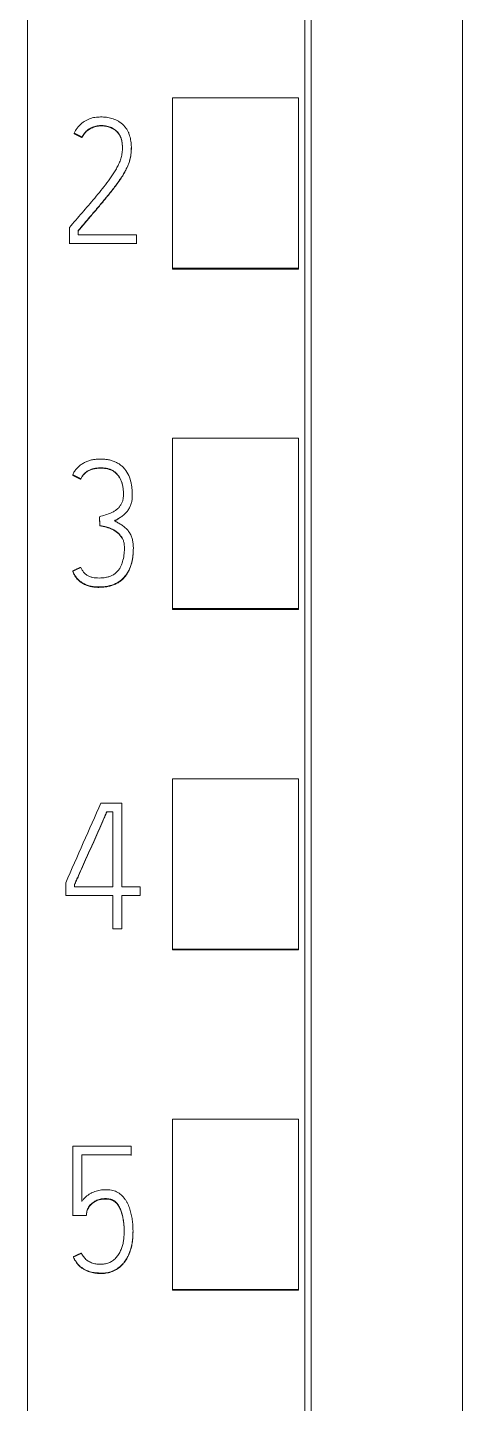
# Model space of a CAD drawing. Header units: millimetres. Extents: x 4137 to 6698, y 1400 to 3585.
# Drawn here: x 5181.05 to 5187.95, y 3271.33 to 3293.16 of the extents above; entities that cross this region are included whole.
import ezdxf

# ---------------------------------------------------------------- set-up
doc = ezdxf.new("R2010")
doc.units = ezdxf.units.MM
doc.layers.add('000-PI-Oprema', color=30, linetype='Continuous', lineweight=5)

msp = doc.modelspace()

# ---------------------------------------------------------------- linework, layer by layer
at = {"layer": '000-PI-Oprema', "color": 0, "linetype": 'ByBlock', "lineweight": 0}
for p, q in [((5181.048, 3360.459), (5181.048, 3247.041)), ((5185.448, 3358.178), (5185.448, 3249.363)), ((5183.348, 3289.342), (5183.348, 3292.044)), ((5185.348, 3292.044), (5183.348, 3292.044)), ((5185.348, 3289.342), (5185.348, 3292.044)), ((5181.787, 3291.483), (5181.787, 3291.476)), ((5181.912, 3291.419), (5181.912, 3291.413)), ((5182.695, 3291.251), (5182.695, 3291.257)), ((5181.713, 3289.987), (5181.713, 3289.732)), ((5181.851, 3289.87), (5181.851, 3289.937)), ((5182.778, 3289.87), (5181.851, 3289.87)), ((5182.778, 3289.732), (5182.778, 3289.87)), ((5181.713, 3289.732), (5181.713, 3289.725)), ((5181.713, 3289.732), (5182.778, 3289.732)), ((5182.778, 3289.732), (5182.778, 3289.725)), ((5183.348, 3289.328), (5183.348, 3289.342)), ((5185.348, 3289.342), (5183.348, 3289.342)), ((5185.348, 3289.328), (5183.348, 3289.328)), ((5185.348, 3289.328), (5185.348, 3289.342)), ((5183.348, 3283.941), (5183.348, 3286.642)), ((5185.348, 3286.642), (5183.348, 3286.642)), ((5185.348, 3283.941), (5185.348, 3286.642)), ((5181.764, 3286.063), (5181.764, 3286.057)), ((5181.892, 3285.999), (5181.892, 3285.993)), ((5182.71, 3285.745), (5182.71, 3285.751)), ((5182.188, 3285.398), (5182.188, 3285.392)), ((5182.197, 3285.259), (5182.197, 3285.253)), ((5182.727, 3284.891), (5182.727, 3284.898)), ((5181.764, 3284.536), (5181.764, 3284.53)), ((5183.348, 3283.928), (5183.348, 3283.941)), ((5185.348, 3283.941), (5183.348, 3283.941)), ((5185.348, 3283.928), (5183.348, 3283.928)), ((5185.348, 3283.928), (5185.348, 3283.941)), ((5183.348, 3278.539), (5183.348, 3281.241)), ((5185.348, 3281.241), (5183.348, 3281.241)), ((5185.348, 3278.539), (5185.348, 3281.241)), ((5182.213, 3280.856), (5182.543, 3280.856)), ((5182.543, 3280.856), (5182.543, 3279.525)), ((5182.402, 3280.718), (5182.305, 3280.718)), ((5182.402, 3279.525), (5182.402, 3280.718)), ((5181.653, 3279.387), (5181.653, 3279.592)), ((5181.792, 3279.562), (5181.792, 3279.525)), ((5181.792, 3279.525), (5182.402, 3279.525)), ((5182.543, 3279.525), (5182.837, 3279.525)), ((5182.837, 3279.525), (5182.837, 3279.387)), ((5182.402, 3279.387), (5181.653, 3279.387)), ((5182.402, 3278.857), (5182.402, 3279.387)), ((5182.543, 3279.387), (5182.543, 3278.857)), ((5182.837, 3279.387), (5182.543, 3279.387)), ((5182.543, 3278.857), (5182.402, 3278.857)), ((5183.348, 3278.528), (5183.348, 3278.539)), ((5185.348, 3278.539), (5183.348, 3278.539)), ((5185.348, 3278.528), (5183.348, 3278.528)), ((5185.348, 3278.528), (5185.348, 3278.539)), ((5183.348, 3273.138), (5183.348, 3275.839)), ((5185.348, 3275.839), (5183.348, 3275.839)), ((5185.348, 3273.138), (5185.348, 3275.839)), ((5181.769, 3275.411), (5181.769, 3274.313)), ((5182.693, 3275.411), (5181.769, 3275.411)), ((5182.693, 3275.273), (5182.693, 3275.411)), ((5181.908, 3274.535), (5181.908, 3275.273)), ((5181.908, 3275.273), (5182.693, 3275.273)), ((5182.693, 3275.273), (5182.693, 3275.266)), ((5181.769, 3274.313), (5181.769, 3274.307)), ((5181.769, 3274.313), (5181.98, 3274.313)), ((5181.98, 3274.313), (5181.98, 3274.307)), ((5182.721, 3274.048), (5182.721, 3274.054)), ((5181.775, 3273.656), (5181.775, 3273.65)), ((5183.348, 3273.128), (5183.348, 3273.138)), ((5185.348, 3273.138), (5183.348, 3273.138)), ((5185.348, 3273.128), (5183.348, 3273.128)), ((5185.348, 3273.128), (5185.348, 3273.138))]:
    msp.add_line(p, q, dxfattribs=at)
at = {"layer": '000-PI-Oprema', "color": 18, "linetype": 'ByBlock', "lineweight": 0, "true_color": 0x000000}
msp.add_ellipse((5191.871, 3240.933), major_axis=(441.592, 998.143), ratio=0.022901, start_param=1.540922, end_param=1.542189, dxfattribs=at)
at = {"layer": '000-PI-Oprema', "color": 0, "linetype": 'ByBlock', "lineweight": 0}
for points, knots in [([(5185.548, 3358.364), (5185.548, 3355.32), (5185.548, 3345.75), (5185.548, 3331.58), (5185.548, 3317.013), (5185.548, 3302.803), (5185.548, 3288.509), (5185.548, 3273.023), (5185.548, 3260.383), (5185.548, 3252.418), (5185.548, 3249.078)], [0, 0, 0, 0, 0.083934, 0.263736, 0.389889, 0.484142, 0.653794, 0.78188, 0.908517, 1, 1, 1, 1]), ([(5187.948, 3355.298), (5187.948, 3353.275), (5187.948, 3344.726), (5187.948, 3331.58), (5187.948, 3317.013), (5187.948, 3302.803), (5187.948, 3288.509), (5187.948, 3273.023), (5187.948, 3260.265), (5187.948, 3251.383), (5187.948, 3247.126), (5187.948, 3246.328)], [0, 0, 0, 0, 0.055935, 0.236292, 0.362833, 0.457376, 0.627551, 0.756032, 0.883059, 0.978086, 1, 1, 1, 1]), ([(5181.851, 3289.937), (5181.89, 3289.983), (5181.929, 3290.029), (5182.007, 3290.121), (5182.046, 3290.166), (5182.125, 3290.258), (5182.164, 3290.304), (5182.241, 3290.396), (5182.28, 3290.443), (5182.356, 3290.536), (5182.393, 3290.583), (5182.448, 3290.655), (5182.466, 3290.68), (5182.501, 3290.729), (5182.518, 3290.754), (5182.552, 3290.804), (5182.568, 3290.829), (5182.598, 3290.881), (5182.612, 3290.908), (5182.631, 3290.949), (5182.637, 3290.962), (5182.648, 3290.991), (5182.653, 3291.005), (5182.667, 3291.048), (5182.675, 3291.077), (5182.686, 3291.136), (5182.69, 3291.166), (5182.693, 3291.211), (5182.694, 3291.226), (5182.695, 3291.257), (5182.695, 3291.272), (5182.693, 3291.317), (5182.689, 3291.347), (5182.681, 3291.392), (5182.678, 3291.406), (5182.67, 3291.436), (5182.666, 3291.45), (5182.656, 3291.479), (5182.649, 3291.493), (5182.636, 3291.519), (5182.629, 3291.533), (5182.617, 3291.552), (5182.612, 3291.558), (5182.603, 3291.57), (5182.599, 3291.576), (5182.584, 3291.594), (5182.574, 3291.605), (5182.553, 3291.626), (5182.541, 3291.636), (5182.523, 3291.65), (5182.517, 3291.655), (5182.505, 3291.663), (5182.498, 3291.667), (5182.465, 3291.687), (5182.437, 3291.699), (5182.394, 3291.714), (5182.38, 3291.718), (5182.351, 3291.726), (5182.336, 3291.729), (5182.306, 3291.734), (5182.291, 3291.736), (5182.261, 3291.739), (5182.246, 3291.74), (5182.215, 3291.741), (5182.2, 3291.74), (5182.17, 3291.739), (5182.155, 3291.738), (5182.11, 3291.733), (5182.08, 3291.727), (5182.037, 3291.713), (5182.023, 3291.708), (5182.002, 3291.698), (5181.995, 3291.695), (5181.981, 3291.688), (5181.974, 3291.685), (5181.942, 3291.666), (5181.917, 3291.648), (5181.883, 3291.618), (5181.872, 3291.607), (5181.852, 3291.584), (5181.842, 3291.573), (5181.816, 3291.536), (5181.8, 3291.511), (5181.787, 3291.483)], [0, 0, 0, 0, 0.0625, 0.0625, 0.125, 0.125, 0.1875, 0.1875, 0.25, 0.25, 0.3125, 0.3125, 0.34375, 0.34375, 0.375, 0.375, 0.40625, 0.40625, 0.4375, 0.4375, 0.453125, 0.453125, 0.46875, 0.46875, 0.5, 0.5, 0.53125, 0.53125, 0.546875, 0.546875, 0.5625, 0.5625, 0.59375, 0.59375, 0.609375, 0.609375, 0.625, 0.625, 0.640625, 0.640625, 0.65625, 0.65625, 0.664063, 0.664063, 0.671875, 0.671875, 0.6875, 0.6875, 0.703125, 0.703125, 0.710938, 0.710938, 0.71875, 0.71875, 0.75, 0.75, 0.765625, 0.765625, 0.78125, 0.78125, 0.796875, 0.796875, 0.8125, 0.8125, 0.828125, 0.828125, 0.84375, 0.84375, 0.875, 0.875, 0.890625, 0.890625, 0.898438, 0.898438, 0.90625, 0.90625, 0.9375, 0.9375, 0.953125, 0.953125, 0.96875, 0.96875, 1, 1, 1, 1]), ([(5181.912, 3291.419), (5181.924, 3291.442), (5181.937, 3291.464), (5181.961, 3291.495), (5181.97, 3291.504), (5181.989, 3291.523), (5181.999, 3291.531), (5182.03, 3291.554), (5182.053, 3291.566), (5182.101, 3291.586), (5182.126, 3291.593), (5182.164, 3291.6), (5182.177, 3291.602), (5182.203, 3291.604), (5182.216, 3291.605), (5182.255, 3291.604), (5182.281, 3291.601), (5182.318, 3291.593), (5182.331, 3291.589), (5182.356, 3291.581), (5182.368, 3291.576), (5182.403, 3291.56), (5182.425, 3291.546), (5182.455, 3291.522), (5182.465, 3291.513), (5182.483, 3291.494), (5182.491, 3291.484), (5182.502, 3291.468), (5182.506, 3291.462), (5182.512, 3291.451), (5182.521, 3291.434), (5182.528, 3291.416), (5182.537, 3291.391), (5182.54, 3291.378), (5182.545, 3291.353), (5182.547, 3291.34), (5182.551, 3291.314), (5182.552, 3291.302), (5182.553, 3291.276), (5182.553, 3291.263), (5182.553, 3291.237), (5182.553, 3291.224), (5182.551, 3291.198), (5182.55, 3291.185), (5182.545, 3291.147), (5182.54, 3291.121), (5182.53, 3291.084), (5182.526, 3291.071), (5182.518, 3291.047), (5182.513, 3291.035), (5182.498, 3290.999), (5182.487, 3290.975), (5182.464, 3290.93), (5182.451, 3290.908), (5182.424, 3290.864), (5182.41, 3290.842), (5182.368, 3290.778), (5182.338, 3290.737), (5182.245, 3290.613), (5182.18, 3290.533), (5182.081, 3290.415), (5182.048, 3290.376), (5181.981, 3290.298), (5181.948, 3290.259), (5181.881, 3290.181), (5181.847, 3290.142), (5181.78, 3290.064), (5181.746, 3290.025), (5181.713, 3289.987)], [0, 0, 0, 0, 0.03125, 0.03125, 0.046875, 0.046875, 0.0625, 0.0625, 0.09375, 0.09375, 0.125, 0.125, 0.140625, 0.140625, 0.15625, 0.15625, 0.1875, 0.1875, 0.203125, 0.203125, 0.21875, 0.21875, 0.25, 0.25, 0.265625, 0.265625, 0.28125, 0.28125, 0.289062, 0.289062, 0.296875, 0.3125, 0.3125, 0.328125, 0.328125, 0.34375, 0.34375, 0.359375, 0.359375, 0.375, 0.375, 0.390625, 0.390625, 0.40625, 0.40625, 0.4375, 0.4375, 0.453125, 0.453125, 0.46875, 0.46875, 0.5, 0.5, 0.53125, 0.53125, 0.5625, 0.5625, 0.625, 0.625, 0.75, 0.75, 0.8125, 0.8125, 0.875, 0.875, 0.9375, 0.9375, 1, 1, 1, 1]), ([(5182.553, 3291.248), (5182.553, 3291.258), (5182.553, 3291.269), (5182.552, 3291.292), (5182.551, 3291.305), (5182.548, 3291.33), (5182.546, 3291.343), (5182.541, 3291.369), (5182.537, 3291.381), (5182.53, 3291.406), (5182.525, 3291.418), (5182.517, 3291.436), (5182.514, 3291.442), (5182.507, 3291.453), (5182.504, 3291.459), (5182.486, 3291.486), (5182.468, 3291.505), (5182.443, 3291.526), (5182.437, 3291.53), (5182.427, 3291.537), (5182.411, 3291.548), (5182.382, 3291.564), (5182.358, 3291.574), (5182.333, 3291.583), (5182.321, 3291.586), (5182.283, 3291.595), (5182.257, 3291.598), (5182.205, 3291.599), (5182.166, 3291.595), (5182.128, 3291.586), (5182.103, 3291.579), (5182.09, 3291.575), (5182.066, 3291.565), (5182.054, 3291.56), (5182.032, 3291.547), (5182.02, 3291.54), (5181.989, 3291.517), (5181.97, 3291.499), (5181.946, 3291.469), (5181.938, 3291.458), (5181.924, 3291.436), (5181.918, 3291.425), (5181.912, 3291.413)], [0, 0, 0, 0, 0.034384, 0.034384, 0.076368, 0.076368, 0.118351, 0.118351, 0.160334, 0.160334, 0.202317, 0.202317, 0.223309, 0.223309, 0.244301, 0.244301, 0.328267, 0.328267, 0.349259, 0.349259, 0.370251, 0.412234, 0.454217, 0.454217, 0.496201, 0.496201, 0.580167, 0.580167, 0.664134, 0.706117, 0.706117, 0.7481, 0.7481, 0.790084, 0.790084, 0.832067, 0.832067, 0.916033, 0.916033, 0.958017, 0.958017, 1, 1, 1, 1]), ([(5182.695, 3291.25), (5182.695, 3291.245), (5182.695, 3291.239), (5182.694, 3291.218), (5182.693, 3291.203), (5182.69, 3291.158), (5182.686, 3291.128), (5182.674, 3291.069), (5182.667, 3291.04), (5182.653, 3290.997), (5182.647, 3290.983), (5182.636, 3290.954), (5182.63, 3290.94), (5182.611, 3290.899), (5182.597, 3290.873), (5182.567, 3290.821), (5182.55, 3290.796), (5182.517, 3290.746), (5182.5, 3290.721), (5182.465, 3290.673), (5182.447, 3290.648), (5182.393, 3290.576), (5182.355, 3290.529), (5182.279, 3290.436), (5182.241, 3290.39), (5182.163, 3290.297), (5182.124, 3290.252), (5182.046, 3290.16), (5182.007, 3290.114), (5181.929, 3290.022), (5181.89, 3289.976), (5181.851, 3289.93)], [0, 0, 0, 0, 0.010377, 0.010377, 0.038652, 0.038652, 0.095202, 0.095202, 0.151752, 0.151752, 0.180027, 0.180027, 0.208302, 0.208302, 0.264851, 0.264851, 0.321401, 0.321401, 0.377951, 0.377951, 0.434501, 0.434501, 0.547601, 0.547601, 0.660701, 0.660701, 0.7738, 0.7738, 0.8869, 0.8869, 1, 1, 1, 1]), ([(5181.764, 3286.063), (5181.772, 3286.082), (5181.792, 3286.117), (5181.816, 3286.149), (5181.837, 3286.172), (5181.844, 3286.179), (5181.858, 3286.193), (5181.866, 3286.2), (5181.889, 3286.219), (5181.906, 3286.231), (5181.932, 3286.246), (5181.941, 3286.252), (5181.959, 3286.261), (5181.968, 3286.265), (5181.995, 3286.278), (5182.014, 3286.285), (5182.043, 3286.293), (5182.053, 3286.296), (5182.073, 3286.3), (5182.083, 3286.302), (5182.113, 3286.307), (5182.153, 3286.312), (5182.193, 3286.313), (5182.233, 3286.312), (5182.253, 3286.311), (5182.293, 3286.308), (5182.314, 3286.305), (5182.353, 3286.297), (5182.373, 3286.292), (5182.411, 3286.28), (5182.43, 3286.273), (5182.457, 3286.26), (5182.466, 3286.255), (5182.484, 3286.245), (5182.493, 3286.24), (5182.518, 3286.223), (5182.533, 3286.211), (5182.556, 3286.191), (5182.563, 3286.184), (5182.577, 3286.169), (5182.583, 3286.161), (5182.616, 3286.122), (5182.636, 3286.088), (5182.67, 3286.014), (5182.682, 3285.975), (5182.695, 3285.917), (5182.699, 3285.897), (5182.704, 3285.857), (5182.706, 3285.837), (5182.709, 3285.797), (5182.71, 3285.777), (5182.71, 3285.736), (5182.71, 3285.716), (5182.707, 3285.676), (5182.704, 3285.656), (5182.696, 3285.616), (5182.691, 3285.597), (5182.676, 3285.559), (5182.667, 3285.541), (5182.652, 3285.515), (5182.646, 3285.506), (5182.635, 3285.49), (5182.628, 3285.482), (5182.609, 3285.459), (5182.595, 3285.445), (5182.572, 3285.425), (5182.564, 3285.418), (5182.548, 3285.406), (5182.54, 3285.4), (5182.515, 3285.383), (5182.498, 3285.373), (5182.463, 3285.353), (5182.445, 3285.343), (5182.427, 3285.334)], [0, 0, 0, 0, 0.03125, 0.0625, 0.0625, 0.078125, 0.078125, 0.09375, 0.09375, 0.125, 0.125, 0.140625, 0.140625, 0.15625, 0.15625, 0.1875, 0.1875, 0.203125, 0.203125, 0.21875, 0.21875, 0.25, 0.28125, 0.28125, 0.3125, 0.3125, 0.34375, 0.34375, 0.375, 0.375, 0.40625, 0.40625, 0.421875, 0.421875, 0.4375, 0.4375, 0.46875, 0.46875, 0.484375, 0.484375, 0.5, 0.5, 0.5625, 0.5625, 0.625, 0.625, 0.65625, 0.65625, 0.6875, 0.6875, 0.71875, 0.71875, 0.75, 0.75, 0.78125, 0.78125, 0.8125, 0.8125, 0.84375, 0.84375, 0.859375, 0.859375, 0.875, 0.875, 0.90625, 0.90625, 0.921875, 0.921875, 0.9375, 0.9375, 0.96875, 0.96875, 1, 1, 1, 1]), ([(5182.188, 3285.398), (5182.22, 3285.407), (5182.251, 3285.417), (5182.314, 3285.437), (5182.346, 3285.446), (5182.391, 3285.467), (5182.406, 3285.475), (5182.434, 3285.492), (5182.448, 3285.501), (5182.467, 3285.516), (5182.474, 3285.521), (5182.486, 3285.533), (5182.492, 3285.539), (5182.508, 3285.557), (5182.518, 3285.57), (5182.531, 3285.591), (5182.536, 3285.598), (5182.543, 3285.613), (5182.547, 3285.62), (5182.556, 3285.644), (5182.56, 3285.659), (5182.566, 3285.692), (5182.567, 3285.708), (5182.569, 3285.742), (5182.569, 3285.758), (5182.568, 3285.807), (5182.566, 3285.84), (5182.558, 3285.889), (5182.554, 3285.905), (5182.548, 3285.929), (5182.546, 3285.937), (5182.54, 3285.953), (5182.538, 3285.961), (5182.528, 3285.984), (5182.521, 3285.999), (5182.505, 3286.028), (5182.496, 3286.042), (5182.475, 3286.068), (5182.464, 3286.08), (5182.447, 3286.098), (5182.44, 3286.103), (5182.427, 3286.113), (5182.421, 3286.118), (5182.399, 3286.132), (5182.385, 3286.14), (5182.354, 3286.152), (5182.338, 3286.157), (5182.306, 3286.165), (5182.289, 3286.168), (5182.257, 3286.172), (5182.24, 3286.173), (5182.207, 3286.174), (5182.19, 3286.174), (5182.157, 3286.172), (5182.14, 3286.17), (5182.108, 3286.165), (5182.092, 3286.161), (5182.068, 3286.154), (5182.06, 3286.152), (5182.044, 3286.146), (5182.036, 3286.143), (5182.021, 3286.135), (5182.014, 3286.132), (5182, 3286.123), (5181.993, 3286.118), (5181.973, 3286.104), (5181.96, 3286.093), (5181.937, 3286.069), (5181.926, 3286.056), (5181.907, 3286.029), (5181.899, 3286.014), (5181.892, 3285.999)], [0, 0, 0, 0, 0.0625, 0.0625, 0.125, 0.125, 0.15625, 0.15625, 0.1875, 0.1875, 0.203125, 0.203125, 0.21875, 0.21875, 0.25, 0.25, 0.265625, 0.265625, 0.28125, 0.28125, 0.3125, 0.3125, 0.34375, 0.34375, 0.375, 0.375, 0.4375, 0.4375, 0.46875, 0.46875, 0.484375, 0.484375, 0.5, 0.5, 0.53125, 0.53125, 0.5625, 0.5625, 0.59375, 0.59375, 0.609375, 0.609375, 0.625, 0.625, 0.65625, 0.65625, 0.6875, 0.6875, 0.71875, 0.71875, 0.75, 0.75, 0.78125, 0.78125, 0.8125, 0.8125, 0.84375, 0.84375, 0.859375, 0.859375, 0.875, 0.875, 0.890625, 0.890625, 0.90625, 0.90625, 0.9375, 0.9375, 0.96875, 0.96875, 1, 1, 1, 1]), ([(5181.892, 3285.993), (5181.899, 3286.008), (5181.907, 3286.022), (5181.926, 3286.049), (5181.936, 3286.062), (5181.953, 3286.08), (5181.959, 3286.086), (5181.972, 3286.097), (5181.978, 3286.102), (5181.992, 3286.112), (5181.999, 3286.116), (5182.013, 3286.125), (5182.02, 3286.128), (5182.042, 3286.139), (5182.058, 3286.145), (5182.09, 3286.155), (5182.106, 3286.158), (5182.138, 3286.164), (5182.155, 3286.165), (5182.188, 3286.168), (5182.205, 3286.168), (5182.254, 3286.167), (5182.287, 3286.164), (5182.327, 3286.154), (5182.336, 3286.152), (5182.351, 3286.147), (5182.359, 3286.144), (5182.382, 3286.135), (5182.397, 3286.127), (5182.418, 3286.114), (5182.425, 3286.109), (5182.438, 3286.099), (5182.444, 3286.093), (5182.462, 3286.076), (5182.474, 3286.064), (5182.489, 3286.044), (5182.494, 3286.038), (5182.503, 3286.024), (5182.516, 3286.003), (5182.527, 3285.981), (5182.54, 3285.95), (5182.545, 3285.934), (5182.553, 3285.904), (5182.556, 3285.891), (5182.559, 3285.877)], [0, 0, 0, 0, 0.055991, 0.055991, 0.111982, 0.111982, 0.139978, 0.139978, 0.167973, 0.167973, 0.195969, 0.195969, 0.223964, 0.223964, 0.279955, 0.279955, 0.335946, 0.335946, 0.391937, 0.391937, 0.447928, 0.447928, 0.55991, 0.55991, 0.587906, 0.587906, 0.615901, 0.615901, 0.671892, 0.671892, 0.699888, 0.699888, 0.727884, 0.727884, 0.783875, 0.783875, 0.81187, 0.81187, 0.839866, 0.895857, 0.895857, 0.951848, 0.951848, 1, 1, 1, 1]), ([(5182.704, 3285.652), (5182.706, 3285.664), (5182.707, 3285.676), (5182.709, 3285.707), (5182.71, 3285.726), (5182.71, 3285.744)], [0, 0, 0, 0, 0.4, 0.4, 1, 1, 1, 1]), ([(5182.427, 3285.334), (5182.446, 3285.325), (5182.464, 3285.314), (5182.5, 3285.293), (5182.518, 3285.282), (5182.554, 3285.259), (5182.571, 3285.247), (5182.595, 3285.227), (5182.603, 3285.22), (5182.618, 3285.205), (5182.625, 3285.197), (5182.646, 3285.174), (5182.658, 3285.157), (5182.674, 3285.129), (5182.679, 3285.12), (5182.689, 3285.101), (5182.693, 3285.091), (5182.704, 3285.062), (5182.71, 3285.042), (5182.717, 3285.011), (5182.719, 3285), (5182.722, 3284.979), (5182.724, 3284.969), (5182.726, 3284.937), (5182.727, 3284.916), (5182.726, 3284.875), (5182.726, 3284.854), (5182.723, 3284.812), (5182.721, 3284.791), (5182.716, 3284.749), (5182.712, 3284.728), (5182.7, 3284.667), (5182.689, 3284.627), (5182.669, 3284.578), (5182.665, 3284.569), (5182.656, 3284.549), (5182.651, 3284.54), (5182.636, 3284.512), (5182.625, 3284.494), (5182.6, 3284.46), (5182.587, 3284.444), (5182.565, 3284.421), (5182.557, 3284.414), (5182.541, 3284.399), (5182.533, 3284.393), (5182.508, 3284.373), (5182.491, 3284.362), (5182.463, 3284.346), (5182.454, 3284.341), (5182.435, 3284.332), (5182.425, 3284.328), (5182.376, 3284.308), (5182.335, 3284.298), (5182.272, 3284.288), (5182.251, 3284.286), (5182.209, 3284.284), (5182.188, 3284.284), (5182.146, 3284.284), (5182.125, 3284.285), (5182.093, 3284.289), (5182.083, 3284.29), (5182.062, 3284.294), (5182.051, 3284.296), (5182.02, 3284.303), (5182, 3284.31), (5181.971, 3284.322), (5181.961, 3284.326), (5181.942, 3284.335), (5181.933, 3284.34), (5181.905, 3284.356), (5181.888, 3284.368), (5181.864, 3284.389), (5181.856, 3284.396), (5181.841, 3284.411), (5181.834, 3284.419), (5181.814, 3284.444), (5181.803, 3284.462), (5181.782, 3284.498), (5181.772, 3284.517), (5181.764, 3284.536)], [0, 0, 0, 0, 0.03125, 0.03125, 0.0625, 0.0625, 0.09375, 0.09375, 0.109375, 0.109375, 0.125, 0.125, 0.15625, 0.15625, 0.171875, 0.171875, 0.1875, 0.1875, 0.21875, 0.21875, 0.234375, 0.234375, 0.25, 0.25, 0.28125, 0.28125, 0.3125, 0.3125, 0.34375, 0.34375, 0.375, 0.375, 0.4375, 0.4375, 0.453125, 0.453125, 0.46875, 0.46875, 0.5, 0.5, 0.53125, 0.53125, 0.546875, 0.546875, 0.5625, 0.5625, 0.59375, 0.59375, 0.609375, 0.609375, 0.625, 0.625, 0.6875, 0.6875, 0.71875, 0.71875, 0.75, 0.75, 0.78125, 0.78125, 0.796875, 0.796875, 0.8125, 0.8125, 0.84375, 0.84375, 0.859375, 0.859375, 0.875, 0.875, 0.90625, 0.90625, 0.921875, 0.921875, 0.9375, 0.9375, 0.96875, 0.96875, 1, 1, 1, 1]), ([(5181.892, 3284.594), (5181.898, 3284.578), (5181.906, 3284.563), (5181.925, 3284.534), (5181.935, 3284.52), (5181.953, 3284.501), (5181.959, 3284.495), (5181.972, 3284.483), (5181.979, 3284.478), (5181.993, 3284.468), (5182.001, 3284.464), (5182.016, 3284.456), (5182.024, 3284.452), (5182.048, 3284.443), (5182.065, 3284.438), (5182.099, 3284.431), (5182.116, 3284.429), (5182.151, 3284.426), (5182.168, 3284.425), (5182.202, 3284.425), (5182.219, 3284.426), (5182.254, 3284.429), (5182.271, 3284.431), (5182.296, 3284.436), (5182.305, 3284.438), (5182.322, 3284.442), (5182.33, 3284.444), (5182.355, 3284.452), (5182.371, 3284.459), (5182.394, 3284.47), (5182.402, 3284.474), (5182.417, 3284.483), (5182.424, 3284.488), (5182.445, 3284.503), (5182.458, 3284.515), (5182.482, 3284.54), (5182.493, 3284.553), (5182.512, 3284.582), (5182.521, 3284.597), (5182.536, 3284.629), (5182.542, 3284.645), (5182.559, 3284.694), (5182.567, 3284.727), (5182.576, 3284.778), (5182.578, 3284.795), (5182.582, 3284.83), (5182.583, 3284.847), (5182.585, 3284.882), (5182.585, 3284.899), (5182.585, 3284.925), (5182.584, 3284.934), (5182.583, 3284.951), (5182.582, 3284.959), (5182.578, 3284.985), (5182.574, 3285.002), (5182.566, 3285.026), (5182.562, 3285.034), (5182.555, 3285.05), (5182.551, 3285.058), (5182.538, 3285.08), (5182.528, 3285.094), (5182.506, 3285.121), (5182.494, 3285.133), (5182.467, 3285.156), (5182.453, 3285.166), (5182.424, 3285.185), (5182.409, 3285.193), (5182.378, 3285.208), (5182.362, 3285.215), (5182.33, 3285.227), (5182.314, 3285.232), (5182.264, 3285.246), (5182.231, 3285.254), (5182.197, 3285.259)], [0, 0, 0, 0, 0.03125, 0.03125, 0.0625, 0.0625, 0.078125, 0.078125, 0.09375, 0.09375, 0.109375, 0.109375, 0.125, 0.125, 0.15625, 0.15625, 0.1875, 0.1875, 0.21875, 0.21875, 0.25, 0.25, 0.28125, 0.28125, 0.296875, 0.296875, 0.3125, 0.3125, 0.34375, 0.34375, 0.359375, 0.359375, 0.375, 0.375, 0.40625, 0.40625, 0.4375, 0.4375, 0.46875, 0.46875, 0.5, 0.5, 0.5625, 0.5625, 0.59375, 0.59375, 0.625, 0.625, 0.65625, 0.65625, 0.671875, 0.671875, 0.6875, 0.6875, 0.71875, 0.71875, 0.734375, 0.734375, 0.75, 0.75, 0.78125, 0.78125, 0.8125, 0.8125, 0.84375, 0.84375, 0.875, 0.875, 0.90625, 0.90625, 0.9375, 0.9375, 1, 1, 1, 1]), ([(5182.197, 3285.253), (5182.231, 3285.248), (5182.264, 3285.24), (5182.314, 3285.226), (5182.33, 3285.221), (5182.362, 3285.209), (5182.378, 3285.202), (5182.401, 3285.191), (5182.409, 3285.187), (5182.424, 3285.178), (5182.432, 3285.174), (5182.454, 3285.16), (5182.467, 3285.15), (5182.487, 3285.133), (5182.494, 3285.127), (5182.506, 3285.114), (5182.511, 3285.108), (5182.528, 3285.088), (5182.538, 3285.074), (5182.551, 3285.051), (5182.555, 3285.044), (5182.559, 3285.035), (5182.559, 3285.035), (5182.559, 3285.035)], [0, 0, 0, 0, 0.234563, 0.234563, 0.351844, 0.351844, 0.469126, 0.469126, 0.527766, 0.527766, 0.586407, 0.586407, 0.703689, 0.703689, 0.762329, 0.762329, 0.82097, 0.82097, 0.938251, 0.938251, 0.996892, 0.996892, 1, 1, 1, 1]), ([(5182.427, 3285.328), (5182.445, 3285.337), (5182.463, 3285.347), (5182.488, 3285.361), (5182.496, 3285.366), (5182.504, 3285.371)], [0, 0, 0, 0, 0.680967, 0.680967, 1, 1, 1, 1]), ([(5181.764, 3284.53), (5181.772, 3284.51), (5181.782, 3284.492), (5181.803, 3284.455), (5181.814, 3284.438), (5181.834, 3284.413), (5181.841, 3284.405), (5181.856, 3284.39), (5181.864, 3284.382), (5181.888, 3284.362), (5181.905, 3284.35), (5181.932, 3284.334), (5181.942, 3284.329), (5181.961, 3284.32), (5181.97, 3284.316), (5181.999, 3284.304), (5182.019, 3284.297), (5182.06, 3284.287), (5182.081, 3284.284), (5182.123, 3284.279), (5182.144, 3284.278), (5182.186, 3284.277), (5182.207, 3284.278), (5182.249, 3284.28), (5182.27, 3284.282), (5182.301, 3284.287), (5182.312, 3284.288), (5182.332, 3284.292), (5182.343, 3284.295), (5182.373, 3284.303), (5182.393, 3284.309), (5182.422, 3284.32), (5182.432, 3284.325), (5182.451, 3284.334), (5182.461, 3284.338), (5182.488, 3284.354), (5182.506, 3284.365), (5182.539, 3284.391), (5182.555, 3284.405), (5182.584, 3284.435), (5182.598, 3284.451), (5182.623, 3284.485), (5182.634, 3284.503), (5182.649, 3284.53), (5182.654, 3284.54), (5182.663, 3284.559), (5182.667, 3284.568), (5182.688, 3284.617), (5182.699, 3284.657), (5182.712, 3284.719), (5182.715, 3284.74), (5182.721, 3284.781), (5182.723, 3284.802), (5182.724, 3284.826), (5182.725, 3284.829), (5182.725, 3284.833)], [0, 0, 0, 0, 0.045146, 0.045146, 0.090291, 0.090291, 0.112864, 0.112864, 0.135437, 0.135437, 0.180583, 0.180583, 0.203156, 0.203156, 0.225729, 0.225729, 0.270874, 0.270874, 0.31602, 0.31602, 0.361166, 0.361166, 0.406311, 0.406311, 0.451457, 0.451457, 0.47403, 0.47403, 0.496603, 0.496603, 0.541748, 0.541748, 0.564321, 0.564321, 0.586894, 0.586894, 0.63204, 0.63204, 0.677186, 0.677186, 0.722331, 0.722331, 0.767477, 0.767477, 0.79005, 0.79005, 0.812623, 0.812623, 0.902914, 0.902914, 0.94806, 0.94806, 0.993206, 0.993206, 1, 1, 1, 1]), ([(5182.305, 3280.718), (5182.294, 3280.693), (5182.284, 3280.669), (5182.263, 3280.621), (5182.252, 3280.597), (5182.22, 3280.525), (5182.199, 3280.476), (5182.157, 3280.38), (5182.135, 3280.332), (5182.093, 3280.235), (5182.071, 3280.187), (5182.028, 3280.091), (5182.007, 3280.043), (5181.964, 3279.946), (5181.942, 3279.898), (5181.9, 3279.802), (5181.878, 3279.754), (5181.846, 3279.682), (5181.835, 3279.658), (5181.819, 3279.622), (5181.814, 3279.61), (5181.803, 3279.585), (5181.797, 3279.573), (5181.792, 3279.562)], [0, 0, 0, 0, 0.0625, 0.0625, 0.125, 0.125, 0.25, 0.25, 0.375, 0.375, 0.5, 0.5, 0.625, 0.625, 0.75, 0.75, 0.875, 0.875, 0.9375, 0.9375, 0.96875, 0.96875, 1, 1, 1, 1]), ([(5181.792, 3279.555), (5181.797, 3279.567), (5181.803, 3279.579), (5181.814, 3279.603), (5181.819, 3279.615), (5181.835, 3279.651), (5181.846, 3279.675), (5181.878, 3279.748), (5181.9, 3279.796), (5181.942, 3279.892), (5181.964, 3279.94), (5182.007, 3280.037), (5182.028, 3280.085), (5182.071, 3280.181), (5182.093, 3280.229), (5182.135, 3280.325), (5182.157, 3280.374), (5182.199, 3280.47), (5182.22, 3280.518), (5182.252, 3280.591), (5182.263, 3280.615), (5182.284, 3280.663), (5182.294, 3280.687), (5182.305, 3280.711)], [0, 0, 0, 0, 0.03125, 0.03125, 0.0625, 0.0625, 0.125, 0.125, 0.25, 0.25, 0.375, 0.375, 0.5, 0.5, 0.625, 0.625, 0.75, 0.75, 0.875, 0.875, 0.9375, 0.9375, 1, 1, 1, 1]), ([(5181.775, 3273.656), (5181.787, 3273.629), (5181.801, 3273.604), (5181.825, 3273.568), (5181.834, 3273.556), (5181.852, 3273.534), (5181.863, 3273.523), (5181.884, 3273.504), (5181.895, 3273.494), (5181.919, 3273.477), (5181.931, 3273.469), (5181.955, 3273.454), (5181.968, 3273.447), (5181.995, 3273.435), (5182.009, 3273.43), (5182.036, 3273.42), (5182.05, 3273.416), (5182.078, 3273.41), (5182.093, 3273.407), (5182.122, 3273.403), (5182.136, 3273.402), (5182.158, 3273.4), (5182.166, 3273.4), (5182.18, 3273.399), (5182.188, 3273.399), (5182.209, 3273.398), (5182.224, 3273.398), (5182.253, 3273.398), (5182.268, 3273.399), (5182.297, 3273.403), (5182.312, 3273.405), (5182.341, 3273.411), (5182.355, 3273.415), (5182.396, 3273.429), (5182.423, 3273.441), (5182.462, 3273.463), (5182.474, 3273.471), (5182.498, 3273.488), (5182.51, 3273.497), (5182.532, 3273.516), (5182.542, 3273.526), (5182.562, 3273.548), (5182.572, 3273.559), (5182.599, 3273.594), (5182.614, 3273.619), (5182.636, 3273.657), (5182.642, 3273.67), (5182.654, 3273.697), (5182.66, 3273.71), (5182.676, 3273.752), (5182.685, 3273.779), (5182.7, 3273.836), (5182.706, 3273.864), (5182.712, 3273.907), (5182.714, 3273.922), (5182.717, 3273.951), (5182.718, 3273.966), (5182.721, 3274.01), (5182.721, 3274.039), (5182.721, 3274.097), (5182.718, 3274.156), (5182.713, 3274.214), (5182.705, 3274.272), (5182.7, 3274.3), (5182.691, 3274.344), (5182.687, 3274.358), (5182.68, 3274.386), (5182.676, 3274.4), (5182.662, 3274.442), (5182.651, 3274.47), (5182.632, 3274.509), (5182.625, 3274.522), (5182.61, 3274.548), (5182.602, 3274.56), (5182.576, 3274.595), (5182.557, 3274.617), (5182.512, 3274.657), (5182.488, 3274.673), (5182.448, 3274.693), (5182.434, 3274.698), (5182.406, 3274.707), (5182.392, 3274.711), (5182.363, 3274.716), (5182.348, 3274.718), (5182.319, 3274.721), (5182.304, 3274.721), (5182.275, 3274.721), (5182.26, 3274.72), (5182.231, 3274.717), (5182.216, 3274.716), (5182.187, 3274.711), (5182.173, 3274.708), (5182.144, 3274.701), (5182.13, 3274.697), (5182.102, 3274.687), (5182.088, 3274.682), (5182.062, 3274.669), (5182.049, 3274.662), (5182.024, 3274.647), (5182.012, 3274.639), (5181.988, 3274.621), (5181.977, 3274.611), (5181.955, 3274.591), (5181.945, 3274.581), (5181.926, 3274.559), (5181.917, 3274.547), (5181.908, 3274.535)], [0, 0, 0, 0, 0.03125, 0.03125, 0.046875, 0.046875, 0.0625, 0.0625, 0.078125, 0.078125, 0.09375, 0.09375, 0.109375, 0.109375, 0.125, 0.125, 0.140625, 0.140625, 0.15625, 0.15625, 0.171875, 0.171875, 0.179688, 0.179688, 0.1875, 0.1875, 0.203125, 0.203125, 0.21875, 0.21875, 0.234375, 0.234375, 0.25, 0.25, 0.28125, 0.28125, 0.296875, 0.296875, 0.3125, 0.3125, 0.328125, 0.328125, 0.34375, 0.34375, 0.375, 0.375, 0.390625, 0.390625, 0.40625, 0.40625, 0.4375, 0.4375, 0.46875, 0.46875, 0.484375, 0.484375, 0.5, 0.5, 0.53125, 0.53125, 0.5625, 0.59375, 0.59375, 0.625, 0.625, 0.640625, 0.640625, 0.65625, 0.65625, 0.6875, 0.6875, 0.703125, 0.703125, 0.71875, 0.71875, 0.75, 0.75, 0.78125, 0.78125, 0.796875, 0.796875, 0.8125, 0.8125, 0.828125, 0.828125, 0.84375, 0.84375, 0.859375, 0.859375, 0.875, 0.875, 0.890625, 0.890625, 0.90625, 0.90625, 0.921875, 0.921875, 0.9375, 0.9375, 0.953125, 0.953125, 0.96875, 0.96875, 0.984375, 0.984375, 1, 1, 1, 1]), ([(5181.98, 3274.313), (5181.981, 3274.336), (5181.984, 3274.359), (5181.993, 3274.393), (5181.997, 3274.404), (5182.006, 3274.425), (5182.011, 3274.435), (5182.024, 3274.455), (5182.03, 3274.464), (5182.045, 3274.482), (5182.053, 3274.49), (5182.07, 3274.506), (5182.079, 3274.513), (5182.098, 3274.527), (5182.108, 3274.533), (5182.128, 3274.544), (5182.138, 3274.549), (5182.16, 3274.558), (5182.171, 3274.562), (5182.204, 3274.572), (5182.227, 3274.576), (5182.261, 3274.579), (5182.273, 3274.58), (5182.296, 3274.579), (5182.307, 3274.579), (5182.33, 3274.577), (5182.342, 3274.575), (5182.359, 3274.571), (5182.364, 3274.57), (5182.376, 3274.567), (5182.381, 3274.565), (5182.397, 3274.559), (5182.408, 3274.554), (5182.428, 3274.542), (5182.437, 3274.535), (5182.454, 3274.519), (5182.462, 3274.511), (5182.477, 3274.493), (5182.483, 3274.483), (5182.502, 3274.454), (5182.512, 3274.433), (5182.53, 3274.391), (5182.538, 3274.369), (5182.558, 3274.303), (5182.566, 3274.258), (5182.575, 3274.189), (5182.577, 3274.166), (5182.58, 3274.12), (5182.581, 3274.097), (5182.582, 3274.028), (5182.58, 3273.983), (5182.572, 3273.914), (5182.568, 3273.892), (5182.56, 3273.858), (5182.558, 3273.847), (5182.551, 3273.824), (5182.548, 3273.813), (5182.537, 3273.78), (5182.528, 3273.759), (5182.513, 3273.728), (5182.507, 3273.718), (5182.495, 3273.698), (5182.489, 3273.688), (5182.469, 3273.66), (5182.454, 3273.642), (5182.429, 3273.618), (5182.42, 3273.61), (5182.402, 3273.596), (5182.392, 3273.589), (5182.373, 3273.577), (5182.363, 3273.571), (5182.342, 3273.562), (5182.331, 3273.558), (5182.297, 3273.547), (5182.274, 3273.544), (5182.24, 3273.54), (5182.228, 3273.54), (5182.205, 3273.539), (5182.193, 3273.539), (5182.158, 3273.54), (5182.135, 3273.542), (5182.102, 3273.549), (5182.091, 3273.552), (5182.068, 3273.559), (5182.057, 3273.564), (5182.026, 3273.578), (5182.006, 3273.59), (5181.978, 3273.612), (5181.969, 3273.62), (5181.953, 3273.636), (5181.938, 3273.653), (5181.925, 3273.673), (5181.913, 3273.693), (5181.907, 3273.703), (5181.903, 3273.714)], [0, 0, 0, 0, 0.03125, 0.03125, 0.046875, 0.046875, 0.0625, 0.0625, 0.078125, 0.078125, 0.09375, 0.09375, 0.109375, 0.109375, 0.125, 0.125, 0.140625, 0.140625, 0.15625, 0.15625, 0.1875, 0.1875, 0.203125, 0.203125, 0.21875, 0.21875, 0.234375, 0.234375, 0.242187, 0.242187, 0.25, 0.25, 0.265625, 0.265625, 0.28125, 0.28125, 0.296875, 0.296875, 0.3125, 0.3125, 0.34375, 0.34375, 0.375, 0.375, 0.4375, 0.4375, 0.46875, 0.46875, 0.5, 0.5, 0.5625, 0.5625, 0.59375, 0.59375, 0.609375, 0.609375, 0.625, 0.625, 0.65625, 0.65625, 0.671875, 0.671875, 0.6875, 0.6875, 0.71875, 0.71875, 0.734375, 0.734375, 0.75, 0.75, 0.765625, 0.765625, 0.78125, 0.78125, 0.8125, 0.8125, 0.828125, 0.828125, 0.84375, 0.84375, 0.875, 0.875, 0.890625, 0.890625, 0.90625, 0.90625, 0.9375, 0.9375, 0.953125, 0.953125, 0.96875, 0.984375, 0.984375, 1, 1, 1, 1]), ([(5182.581, 3274.05), (5182.581, 3274.056), (5182.581, 3274.061), (5182.581, 3274.09), (5182.58, 3274.113), (5182.577, 3274.159), (5182.575, 3274.181), (5182.57, 3274.227), (5182.566, 3274.25), (5182.557, 3274.295), (5182.551, 3274.318), (5182.541, 3274.351), (5182.538, 3274.362), (5182.53, 3274.384), (5182.526, 3274.395), (5182.512, 3274.427), (5182.502, 3274.447), (5182.484, 3274.477), (5182.477, 3274.486), (5182.462, 3274.504), (5182.455, 3274.513), (5182.437, 3274.528), (5182.428, 3274.535), (5182.408, 3274.548), (5182.398, 3274.552), (5182.376, 3274.561), (5182.365, 3274.564), (5182.342, 3274.569), (5182.331, 3274.57), (5182.308, 3274.573), (5182.296, 3274.573), (5182.273, 3274.573), (5182.262, 3274.573), (5182.239, 3274.571), (5182.227, 3274.569), (5182.204, 3274.565), (5182.182, 3274.56), (5182.16, 3274.552), (5182.139, 3274.543), (5182.129, 3274.538), (5182.098, 3274.521), (5182.08, 3274.508), (5182.054, 3274.484), (5182.046, 3274.476), (5182.031, 3274.458), (5182.024, 3274.449), (5182.012, 3274.43), (5182.006, 3274.419), (5181.997, 3274.398), (5181.993, 3274.387), (5181.987, 3274.365), (5181.985, 3274.353), (5181.982, 3274.33), (5181.981, 3274.319), (5181.98, 3274.307)], [0, 0, 0, 0, 0.015899, 0.015899, 0.077406, 0.077406, 0.138912, 0.138912, 0.200418, 0.200418, 0.261925, 0.261925, 0.292678, 0.292678, 0.323431, 0.323431, 0.384937, 0.384937, 0.41569, 0.41569, 0.446443, 0.446443, 0.477197, 0.477197, 0.50795, 0.50795, 0.538703, 0.538703, 0.569456, 0.569456, 0.600209, 0.600209, 0.630962, 0.630962, 0.661715, 0.661715, 0.692469, 0.723222, 0.723222, 0.753975, 0.753975, 0.815481, 0.815481, 0.846234, 0.846234, 0.876987, 0.876987, 0.907741, 0.907741, 0.938494, 0.938494, 0.969247, 0.969247, 1, 1, 1, 1]), ([(5182.721, 3274.048), (5182.721, 3274.026), (5182.721, 3274.005), (5182.718, 3273.954), (5182.716, 3273.926), (5182.71, 3273.882), (5182.707, 3273.868), (5182.702, 3273.839), (5182.699, 3273.824), (5182.688, 3273.782), (5182.679, 3273.754), (5182.659, 3273.699), (5182.647, 3273.672), (5182.619, 3273.62), (5182.603, 3273.595), (5182.577, 3273.56), (5182.568, 3273.549), (5182.548, 3273.527), (5182.538, 3273.516), (5182.505, 3273.486), (5182.482, 3273.469), (5182.444, 3273.446), (5182.431, 3273.439), (5182.404, 3273.427), (5182.391, 3273.421), (5182.349, 3273.407), (5182.32, 3273.4), (5182.277, 3273.394), (5182.262, 3273.393), (5182.232, 3273.391), (5182.218, 3273.391), (5182.188, 3273.392), (5182.174, 3273.393), (5182.144, 3273.395), (5182.13, 3273.396), (5182.101, 3273.399), (5182.086, 3273.402), (5182.057, 3273.408), (5182.043, 3273.412), (5182.015, 3273.421), (5182.001, 3273.426), (5181.974, 3273.438), (5181.961, 3273.445), (5181.935, 3273.46), (5181.923, 3273.468), (5181.899, 3273.485), (5181.887, 3273.495), (5181.866, 3273.514), (5181.855, 3273.525), (5181.836, 3273.547), (5181.827, 3273.559), (5181.802, 3273.596), (5181.788, 3273.622), (5181.775, 3273.65)], [0, 0, 0, 0, 0.044434, 0.044434, 0.104157, 0.104157, 0.134018, 0.134018, 0.16388, 0.16388, 0.223602, 0.223602, 0.283325, 0.283325, 0.343048, 0.343048, 0.37291, 0.37291, 0.402771, 0.402771, 0.462494, 0.462494, 0.492355, 0.492355, 0.522217, 0.522217, 0.58194, 0.58194, 0.611801, 0.611801, 0.641663, 0.641663, 0.671524, 0.671524, 0.701386, 0.701386, 0.731247, 0.731247, 0.761108, 0.761108, 0.79097, 0.79097, 0.820831, 0.820831, 0.850693, 0.850693, 0.880554, 0.880554, 0.910416, 0.910416, 0.940277, 0.940277, 1, 1, 1, 1])]:
    msp.add_open_spline(points, degree=3, knots=knots, dxfattribs=at)
for points, weights in [([(5181.787, 3291.483), (5181.85, 3291.451), (5181.912, 3291.419)], [0.500000034111, 0.499999965889, 0.500000034111]), ([(5181.912, 3291.413), (5181.85, 3291.445), (5181.787, 3291.476)], [0.500000252145, 0.499999747855, 0.500000252145]), ([(5181.892, 3285.999), (5181.828, 3286.031), (5181.764, 3286.063)], [0.499999930142, 0.500000069858, 0.499999930142]), ([(5181.764, 3286.057), (5181.828, 3286.025), (5181.892, 3285.993)], [0.499999864443, 0.500000135557, 0.499999864443]), ([(5182.197, 3285.259), (5182.192, 3285.329), (5182.188, 3285.398)], [0.500000030996, 0.499999969004, 0.500000030996]), ([(5182.188, 3285.392), (5182.192, 3285.322), (5182.197, 3285.253)], [0.499999996594, 0.500000003406, 0.499999996594]), ([(5181.764, 3284.536), (5181.828, 3284.565), (5181.892, 3284.594)], [0.500000149421, 0.499999850579, 0.500000149421]), ([(5181.903, 3273.714), (5181.839, 3273.685), (5181.775, 3273.656)], [0.499999993177, 0.500000006823, 0.499999993177])]:
    msp.add_rational_spline(points, weights, degree=2, dxfattribs=at)

doc.saveas('drawing.dxf')
